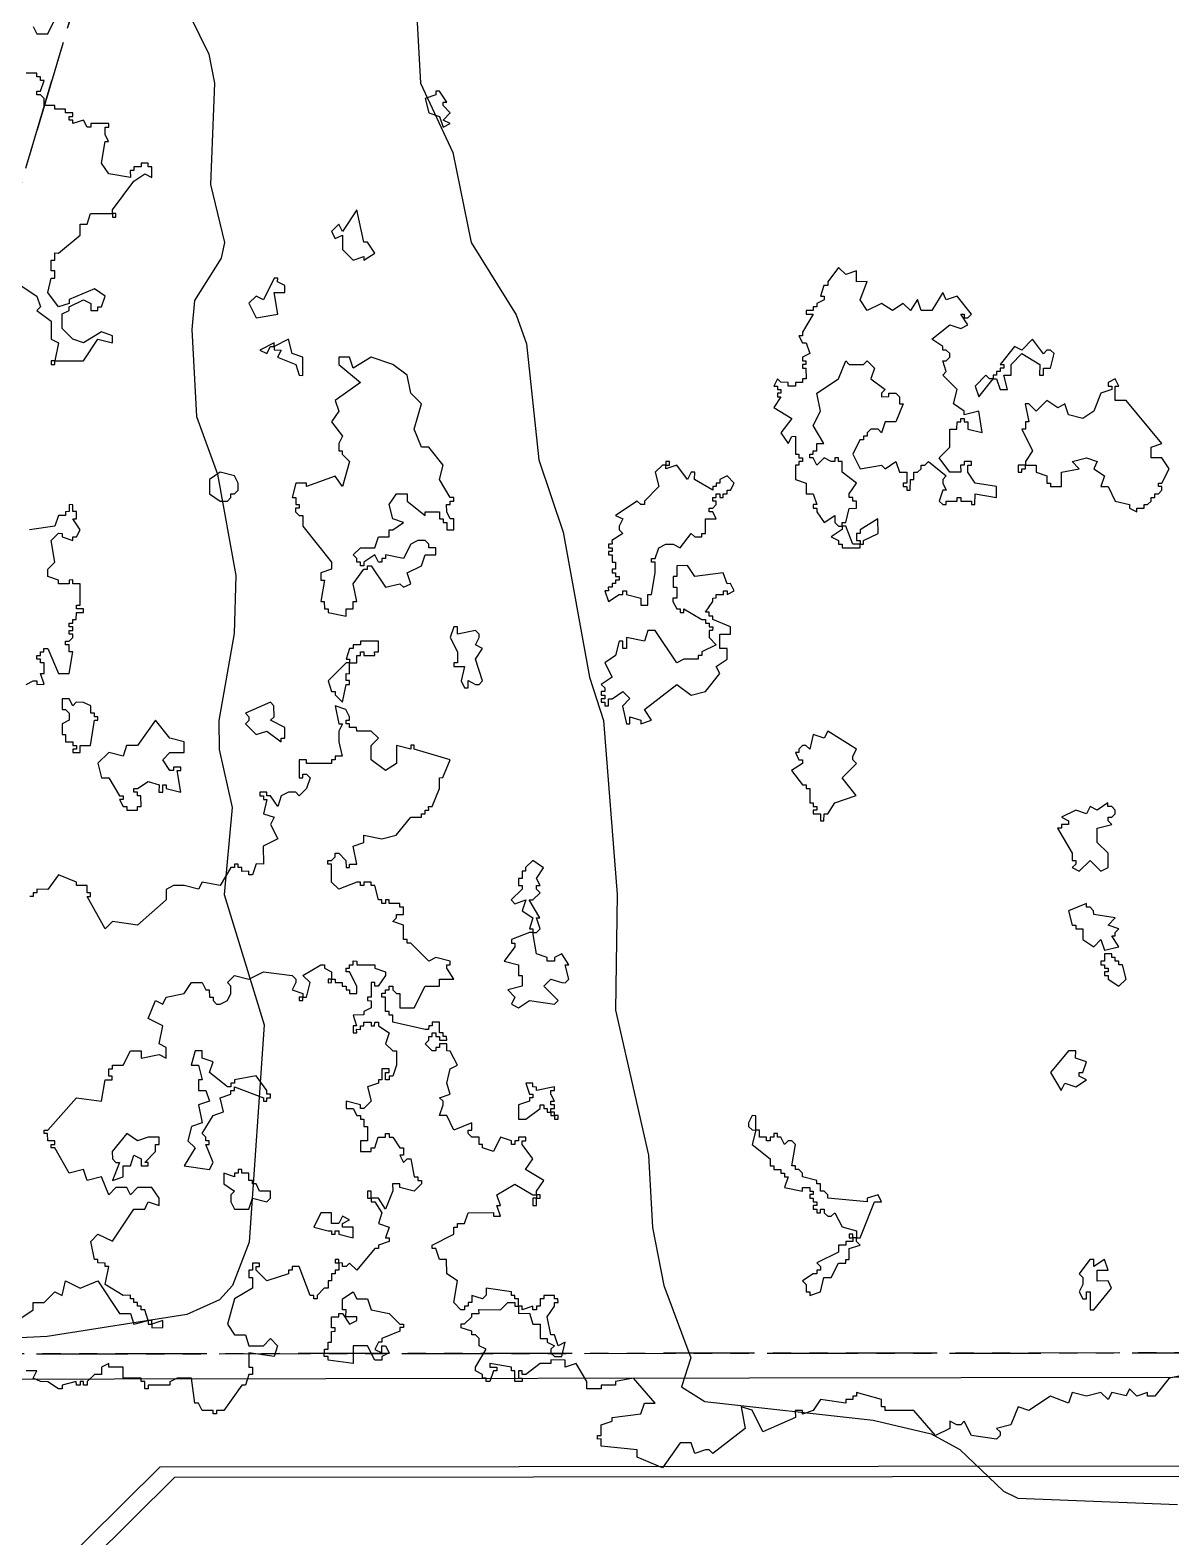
# Model space of a CAD drawing. Header units: metres. Extents: x -550 to 550, y -500 to 950.
# Drawn here: x -111.4 to -32, y -199.5 to -94.7 of the extents above; entities that cross this region are included whole.
import ezdxf

# ---------------------------------------------------------------- set-up
doc = ezdxf.new("R2010")
doc.units = ezdxf.units.M
doc.header["$LTSCALE"] = 2
doc.linetypes.add('PHANTOM', pattern=[6.35, 3.175, -0.635, 0.635, -0.635, 0.635, -0.635])
for name, color, linetype in [('SITE-BLDG-EXIST', 7, 'CONTINUOUS'), ('SITE-PARKING', 250, 'CONTINUOUS'), ('SITE-PROPERTY', 7, 'PHANTOM'), ('SITE-TREE-CANOPY', 94, 'CONTINUOUS'), ('TOPO-CONTOUR-MINOR', 9, 'CONTINUOUS')]:
    doc.layers.add(name, color=color, linetype=linetype)

msp = doc.modelspace()

# ---------------------------------------------------------------- linework, layer by layer
at = {"layer": 'SITE-BLDG-EXIST'}
msp.add_lwpolyline([(-122.86, -215.01), (-102.32, -194.66), (22.55, -194.55)], dxfattribs=at)
at = {"layer": 'SITE-PARKING'}
msp.add_lwpolyline([(23.54, -195.3), (-101.32, -195.41), (-121.87, -215.77), (-132.39, -205.52), (-133.27, -206.48), (-135.4, -204.58), (-139.46, -200.55), (-135, -188.59), (-17.18, -188.41)], dxfattribs=at)
at = {"layer": 'SITE-PROPERTY'}
for points in [[(-91.29, 364.29), (28.27, 364.14), (-149.92, -232.31), (-283.98, -308.65), (-550, -309.07), (-550, 364.89)], [(-91.29, 364.29), (28.27, 364.14), (-149.92, -232.31), (-283.98, -308.65), (-550, -309.07), (-550, 364.89)], [(-136.32, -186.83), (-81.11, -2.07), (108.93, -1.9), (108.59, -158.15), (40.62, -186.68)]]:
    msp.add_lwpolyline(points, close=True, dxfattribs=at)
msp.add_lwpolyline([(-164.47, -344.36), (-164.58, -240.66), (-149.92, -232.31), (-136.32, -186.83), (40.62, -186.68), (40.64, -206.65), (64.32, -206.64), (64.38, -275.65), (53.38, -275.67), (53.48, -367.62)], dxfattribs=at)
at = {"layer": 'SITE-TREE-CANOPY'}
for points in [[(-111.15, -94.49), (-110.9, -94.99), (-110.15, -94.99), (-109.4, -93.49)], [(-112.4, -112.24), (-110.9, -113.24), (-110.65, -113.99), (-110.9, -114.24), (-109.9, -114.98), (-109.91, -116.24), (-109.4, -116.49), (-109.65, -117.74), (-107.65, -117.73), (-106.65, -116.23), (-105.65, -116.49), (-105.65, -115.99), (-106.4, -115.73), (-107.65, -116.49), (-108.4, -116.24), (-109.15, -115.49), (-109.15, -114.48), (-108.65, -114.24), (-108.65, -113.98), (-107.65, -113.49), (-107.15, -113.74), (-107.15, -114.24), (-106.65, -114.24), (-106.65, -113.99), (-106.41, -113.99), (-106.15, -113.24), (-106.9, -112.74), (-108.65, -113.48), (-108.65, -113.74), (-109.4, -113.99), (-110.15, -112.99), (-109.9, -111.99), (-109.65, -111.99), (-109.65, -111.49), (-109.9, -111.49), (-109.91, -110.74), (-109.65, -110.74), (-109.65, -110.23), (-109.4, -110.24), (-107.9, -108.99), (-107.9, -108.23), (-107.4, -108.24), (-107.16, -107.49), (-105.65, -107.49), (-105.65, -107.24), (-104.15, -105.24), (-103.4, -104.74), (-102.9, -104.99), (-102.9, -104.24), (-103.15, -104.24), (-103.15, -103.99), (-103.65, -103.99), (-103.65, -104.24), (-104.15, -104.24), (-104.15, -104.49), (-104.41, -104.49), (-104.4, -104.99), (-105.9, -104.74), (-106.4, -103.99), (-106.15, -102.49), (-105.91, -102.49), (-106.15, -101.99), (-106.15, -101.49), (-105.9, -101.49), (-105.9, -101.24), (-107.15, -101.24), (-107.15, -101.49), (-107.4, -101.49), (-107.65, -100.99), (-108.4, -101.24), (-108.4, -100.99), (-108.65, -100.99), (-108.65, -100.74), (-108.4, -100.74), (-108.4, -100.49), (-108.9, -100.49), (-108.9, -100.24), (-109.65, -100.23), (-109.65, -99.99), (-110.4, -99.99), (-110.4, -99.49), (-110.66, -99.24), (-110.9, -99.24), (-110.9, -98.99), (-110.66, -98.99), (-110.4, -98.24), (-110.65, -98.24), (-110.65, -97.99), (-110.9, -97.99), (-110.9, -97.74), (-111.65, -97.74)], [(-111.65, -140.24), (-111.15, -139.99), (-110.9, -139.99), (-110.9, -140.24), (-110.4, -140.23), (-110.65, -139.49), (-110.4, -139.49), (-110.4, -138.74), (-110.65, -138.74), (-110.65, -138.49), (-110.9, -138.49), (-110.9, -138.24), (-110.65, -138.24), (-110.65, -137.99), (-110.41, -137.99), (-110.41, -137.74), (-110.15, -137.74), (-109.4, -139.49), (-108.65, -139.49), (-108.4, -137.99), (-108.65, -137.99), (-108.65, -137.49), (-108.9, -137.49), (-108.9, -137.24), (-108.66, -137.24), (-108.4, -136.99), (-108.4, -136.74), (-108.65, -136.74), (-108.65, -136.49), (-108.4, -136.49), (-108.4, -136.24), (-108.65, -136.24), (-108.65, -135.99), (-108.4, -135.99), (-108.4, -135.74), (-108.16, -135.74), (-108.15, -135.24), (-107.66, -135.24), (-107.66, -134.99), (-108.15, -134.99), (-108.15, -134.74), (-107.9, -134.74), (-107.9, -133.24), (-108.4, -133.24), (-108.4, -132.98), (-108.65, -133), (-108.65, -133.24), (-109.4, -133.24), (-109.4, -132.99), (-110.15, -132.74), (-110.15, -132.24), (-109.65, -131.74), (-109.9, -130.23), (-109.4, -129.73), (-109.15, -129.74), (-109.15, -129.99), (-108.4, -130.24), (-108.4, -129.99), (-108.15, -129.99), (-107.9, -129.49), (-108.41, -128.74), (-108.15, -128.74), (-108.15, -128.23), (-108.4, -128.23), (-108.4, -127.75), (-108.65, -127.74), (-108.65, -128.23), (-108.9, -128.25), (-108.9, -128.49), (-109.4, -128.49), (-109.65, -129.25), (-111.41, -129.49)], [(-30.9, -188.24), (-32.15, -188.49), (-33.15, -189.74), (-33.65, -189.74), (-33.65, -189.49), (-34.4, -189.74), (-34.9, -189.23), (-35.15, -189.73), (-36.15, -189.49), (-36.4, -189.99), (-36.9, -189.49), (-37.9, -189.74), (-38.9, -189.49), (-39.15, -190.24), (-40.4, -189.74), (-41.9, -190.74), (-42.66, -190.49), (-43.16, -191.74), (-44.15, -191.99), (-43.9, -192.24), (-43.9, -192.49), (-44.15, -192.74), (-45.9, -192.49), (-46.4, -191.49), (-46.65, -191.74), (-46.91, -191.74), (-47.4, -191.49), (-47.4, -191.99), (-48.4, -192.49), (-49.9, -190.74), (-51.9, -190.74), (-51.9, -190.49), (-52.15, -190.49), (-52.15, -189.99), (-53.9, -189.49), (-53.9, -189.74), (-54.15, -189.74), (-54.15, -189.99), (-54.65, -189.99), (-54.65, -190.24), (-56.41, -189.98), (-56.91, -190.74), (-57.65, -191), (-57.65, -190.74), (-58.16, -190.74), (-58.15, -191.24), (-60.4, -192.24), (-61.15, -190.73), (-61.91, -190.49), (-61.65, -191.99), (-63.9, -193.73), (-64.15, -193.49), (-64.4, -193.49), (-65.15, -193.74), (-65.4, -192.99), (-66.15, -192.99), (-67.4, -194.74), (-69.15, -193.99), (-69.15, -193.49), (-71.65, -193.23), (-71.65, -192.73), (-71.9, -192.75), (-71.9, -192.49), (-71.66, -192.49), (-71.65, -191.74), (-70.9, -191.49), (-70.9, -191.24), (-68.9, -190.99), (-68.65, -190.24), (-67.9, -190.24), (-69.4, -188.49), (-70.65, -188.74), (-70.65, -188.99), (-71.65, -188.99), (-71.65, -189.24), (-72.66, -189.24), (-72.65, -188.74), (-73.4, -187.49), (-74.15, -187.74), (-74.16, -187.24), (-75.15, -187.23), (-75.15, -187.49), (-75.9, -187.49), (-76.9, -188.24), (-77.15, -188.24), (-77.16, -187.99), (-77.4, -187.99), (-77.4, -188.49), (-77.15, -188.49), (-77.15, -188.74), (-77.66, -188.74), (-77.65, -187.99), (-77.9, -187.99), (-77.9, -187.74), (-79.4, -187.48), (-79.4, -187.74), (-78.9, -187.74), (-78.9, -187.99), (-79.15, -187.99), (-79.4, -188.74), (-79.65, -188.74), (-79.65, -188.49), (-79.9, -188.49), (-79.9, -188.24), (-80.4, -188), (-80.4, -187.74), (-79.65, -186.49), (-80.15, -186.24), (-80.15, -185.74), (-80.4, -185.49), (-80.65, -185.49), (-80.65, -185.24), (-81.4, -184.99), (-81.4, -184.73), (-81.15, -184.73), (-80.65, -184.23), (-80.65, -183.99), (-80.15, -183.99), (-80.16, -183.73), (-78.65, -183.74), (-78.15, -183.24), (-77.65, -183.24), (-77.66, -183.49), (-77.4, -183.49), (-77.4, -182.99), (-77.65, -182.99), (-77.65, -182.74), (-77.9, -182.74), (-77.9, -182.49), (-79.66, -182.25), (-79.66, -182.73), (-79.9, -182.99), (-80.65, -182.74), (-80.65, -183.24), (-80.9, -183.24), (-80.9, -183.49), (-81.15, -183.49), (-81.15, -183.74), (-81.41, -183.74), (-81.9, -183.24), (-81.65, -181.74), (-82.4, -181.24), (-82.41, -180.24), (-82.9, -180.24), (-83.15, -179.49), (-83.4, -179.49), (-83.4, -179.24), (-81.9, -178.49), (-81.9, -177.99), (-81.65, -177.99), (-81.65, -177.74), (-81.15, -177.74), (-80.91, -176.99), (-79.15, -176.98), (-79.15, -177.24), (-78.65, -177.24), (-78.9, -176.5), (-78.65, -176.48), (-78.9, -175.74), (-77.65, -175), (-76.4, -175.74), (-76.15, -175.74), (-76.16, -175.49), (-75.65, -174.74), (-76.91, -173.99), (-76.41, -173.24), (-77.16, -172.24), (-77.16, -171.99), (-76.9, -171.99), (-76.9, -171.74), (-77.4, -171.74), (-77.4, -171.99), (-77.65, -171.99), (-77.65, -172.24), (-77.9, -172.24), (-77.9, -171.99), (-78.65, -171.73), (-79.15, -172.73), (-79.9, -172.49), (-79.9, -172.24), (-80.15, -172.24), (-80.15, -171.74), (-80.65, -171.74), (-80.9, -171.49), (-80.9, -171.24), (-80.65, -171.24), (-80.65, -170.74), (-81.9, -171.24), (-82.4, -170.24), (-82.9, -170.24), (-82.65, -169.49), (-82.65, -169.24), (-82.9, -168.99), (-82.15, -168.74), (-82.4, -167.99), (-82.15, -166.99), (-81.65, -166.74), (-82.15, -165.75), (-82.4, -165.74), (-82.4, -165.24), (-82.91, -165.24), (-82.91, -165.49), (-83.15, -165.49), (-83.15, -165.74), (-83.4, -165.74), (-83.9, -165.24), (-83.65, -164.99), (-83.65, -164.74), (-83.4, -164.74), (-83.4, -164.49), (-83.15, -164.49), (-83.15, -164.74), (-82.9, -164.74), (-82.9, -164.99), (-82.4, -164.99), (-82.41, -164.74), (-82.65, -164.74), (-82.65, -164.49), (-82.9, -164.49), (-82.9, -163.74), (-83.4, -163.74), (-83.4, -163.99), (-83.65, -163.99), (-83.66, -164.24), (-83.9, -164.24), (-86.15, -163.74), (-86.15, -163.24), (-86.4, -163.24), (-86.4, -162.99), (-86.65, -162.99), (-86.65, -161.99), (-86.9, -161.99), (-86.9, -161.73), (-86.65, -161.73), (-86.65, -161.49), (-86.4, -161.49), (-86.4, -161.23), (-86.15, -161.23), (-86.15, -161.49), (-85.9, -161.74), (-85.65, -161.74), (-85.65, -162.74), (-84.65, -162.74), (-83.9, -161.24), (-82.9, -161.24), (-82.9, -160.74), (-81.9, -160.74), (-82.4, -159.99), (-82.4, -159.74), (-82.15, -159.74), (-82.15, -159.49), (-83.15, -159.24), (-83.65, -159.49), (-84.9, -158.24), (-85.15, -158.24), (-85.15, -157.99), (-85.4, -157.99), (-85.4, -156.99), (-86.15, -156.74), (-85.9, -156.49), (-85.9, -156.24), (-85.4, -156.24), (-85.4, -155.74), (-85.65, -155.74), (-85.65, -155.48), (-86.4, -155.49), (-86.4, -155.24), (-86.65, -155.24), (-86.65, -155.49), (-86.9, -155.49), (-86.9, -155.24), (-87.15, -155.24), (-87.4, -154.24), (-87.65, -154.24), (-87.65, -153.99), (-88.15, -153.99), (-88.15, -154.24), (-88.4, -154.24), (-88.4, -153.99), (-88.65, -153.99), (-89.9, -154.49), (-90.4, -153.99), (-90.4, -152.74), (-90.66, -152.74), (-90.66, -152.49), (-90.4, -152.49), (-90.15, -152.24), (-90.15, -151.99), (-89.9, -151.99), (-89.41, -152.49), (-89.4, -152.99), (-89.15, -152.99), (-89.15, -152.74), (-88.65, -152.74), (-88.91, -151.49), (-88.15, -151.24), (-88.15, -150.74), (-86.9, -150.99), (-85.91, -150.73), (-84.9, -149.49), (-84.16, -149.49), (-84.15, -149.24), (-83.9, -149.24), (-83.9, -148.99), (-83.65, -148.99), (-83.66, -148.74), (-83.4, -148.74), (-82.9, -147.49), (-82.9, -146.75), (-82.66, -146.73), (-82.16, -145.49), (-84.65, -144.74), (-84.65, -144.48), (-84.9, -144.48), (-84.9, -144.74), (-85.9, -144.49), (-85.9, -145.74), (-86.65, -146.24), (-87.65, -145.49), (-87.65, -144.49), (-87.15, -143.99), (-87.65, -143.49), (-88.65, -143.49), (-88.66, -143.24), (-89.15, -143.24), (-89.15, -142.99), (-89.4, -142.99), (-89.4, -142.74), (-89.15, -142.74), (-89.15, -142.49), (-89.41, -141.99), (-90.15, -141.74), (-89.91, -142.99), (-89.65, -142.99), (-89.9, -143.49), (-89.9, -144.24), (-89.66, -145.23), (-90.15, -145.24), (-90.15, -145.49), (-90.4, -145.49), (-90.4, -145.75), (-92.15, -145.74), (-92.15, -145.49), (-92.65, -145.49), (-92.65, -146.74), (-92.4, -146.74), (-92.4, -146.49), (-92.15, -146.49), (-91.9, -146.74), (-92.15, -147.49), (-92.65, -147.99), (-92.9, -147.74), (-93.4, -147.74), (-93.9, -147.99), (-94.15, -148.74), (-94.65, -147.99), (-94.91, -147.99), (-94.9, -147.74), (-95.4, -147.74), (-95.4, -147.99), (-95.15, -147.99), (-95.15, -148.24), (-94.91, -148.24), (-95.15, -149.24), (-94.4, -149.49), (-94.66, -149.99), (-94.15, -150.99), (-95.16, -151.49), (-95.15, -152.74), (-95.65, -152.73), (-95.9, -153.49), (-96.16, -153.49), (-96.16, -153.23), (-96.65, -153.25), (-96.65, -152.99), (-96.9, -152.99), (-96.9, -152.74), (-97.15, -152.74), (-97.15, -152.99), (-97.4, -152.99), (-98.15, -154.24), (-99.4, -153.99), (-99.65, -154.49), (-100.65, -154.24), (-101.4, -154.24), (-101.9, -154.5), (-101.9, -155.24), (-103.9, -157), (-105.65, -156.74), (-106.15, -157.24), (-107.4, -154.99), (-107.16, -154.99), (-107.16, -154.74), (-107.4, -154.74), (-107.4, -154.24), (-108.15, -154.24), (-108.15, -153.99), (-109.4, -153.5), (-110.15, -154.5), (-110.9, -154.49), (-110.91, -154.74), (-111.15, -154.74), (-111.15, -154.99), (-111.4, -154.99)], [(-112.65, -184.74), (-111.15, -183.74), (-111.15, -183.24), (-110.4, -183.24), (-109.65, -182.49), (-109.15, -182.74), (-108.9, -181.74), (-107.9, -182.24), (-106.65, -181.74), (-105.15, -183.99), (-104.4, -183.99), (-104.15, -184.74), (-103.15, -184.49), (-103.4, -183.74), (-103.65, -183.74), (-103.65, -183.49), (-103.9, -183.49), (-103.9, -183.24), (-104.15, -183.24), (-104.15, -182.99), (-104.4, -182.99), (-104.4, -182.73), (-104.9, -182.75), (-106.15, -181.99), (-105.9, -180.74), (-106.15, -180.74), (-106.15, -180.49), (-106.65, -180.48), (-106.66, -180.24), (-106.9, -180.24), (-107.15, -178.99), (-106.65, -178.49), (-105.65, -178.98), (-104.15, -176.74), (-103.4, -176.74), (-103.15, -176.24), (-102.4, -176.49), (-102.4, -175.99), (-102.91, -175.24), (-103.9, -175.24), (-104.4, -175.74), (-104.65, -175.24), (-105.41, -175.24), (-105.9, -175.74), (-106.4, -174.49), (-107.4, -174.74), (-107.65, -173.99), (-108.65, -174.24), (-109.65, -172.49), (-109.9, -172.49), (-109.9, -172.24), (-109.65, -172.24), (-109.65, -171.99), (-110.15, -171.99), (-110.16, -171.49), (-110.4, -171.49), (-110.4, -171.24), (-110.15, -171.24), (-108.15, -168.99), (-106.4, -169.24), (-106.15, -167.74), (-105.66, -167.74), (-105.66, -167.49), (-105.9, -167.49), (-105.9, -166.99), (-105.65, -166.99), (-105.65, -166.74), (-104.9, -166.74), (-104.4, -165.74), (-103.65, -165.74), (-103.65, -166.24), (-102.4, -165.99), (-101.9, -166.24), (-101.9, -165.49), (-102.4, -165.24), (-102.15, -163.99), (-103.15, -163.49), (-102.65, -162.24), (-102.15, -162.49), (-101.9, -161.99), (-100.65, -161.74), (-100.15, -160.99), (-99.4, -160.99), (-99.15, -161.48), (-98.91, -161.48), (-98.9, -161.99), (-98.65, -161.99), (-98.65, -162.24), (-98.4, -162.49), (-98.16, -162.49), (-97.65, -162.24), (-97.4, -161.74), (-97.4, -161.24), (-97.65, -160.99), (-97.16, -160.49), (-96.15, -160.74), (-95.15, -160.24), (-93.15, -160.49), (-92.9, -160.74), (-92.9, -160.99), (-93.15, -161.49), (-92.4, -161.74), (-92.4, -161.99), (-92.15, -161.99), (-91.9, -160.99), (-92.4, -160.49), (-91.15, -159.74), (-90.9, -159.74), (-90.9, -159.99), (-90.4, -160.24), (-90.4, -160.74), (-90.15, -160.74), (-90.15, -160.98), (-89.66, -160.99), (-89.66, -161.24), (-89.4, -161.24), (-89.4, -161.49), (-89.15, -161.49), (-89.15, -161.74), (-88.65, -161.74), (-88.65, -161.24), (-89.15, -160.24), (-89.4, -160.24), (-89.4, -159.98), (-89.16, -159.99), (-89.16, -159.74), (-88.9, -159.74), (-88.9, -159.48), (-88.65, -159.49), (-88.65, -159.74), (-87.4, -159.74), (-87.4, -159.99), (-86.66, -160.24), (-86.65, -160.49), (-87.16, -161.24), (-87.4, -161.24), (-87.4, -160.99), (-87.65, -160.99), (-87.66, -161.99), (-87.9, -161.99), (-87.9, -162.24), (-87.66, -162.25), (-87.65, -162.73), (-88.16, -162.99), (-88.16, -163.23), (-88.9, -163.24), (-88.66, -163.99), (-88.9, -163.99), (-88.9, -164.49), (-88.65, -164.49), (-88.66, -164.23), (-88.4, -164.24), (-88.4, -163.99), (-88.15, -163.99), (-88.15, -163.74), (-87.65, -163.74), (-87.65, -163.99), (-87.41, -163.99), (-87.4, -163.74), (-87.15, -163.74), (-87.15, -163.99), (-86.4, -164.49), (-86.66, -165.24), (-86.15, -165.74), (-85.9, -165.74), (-85.9, -166.74), (-86.15, -167.49), (-86.41, -167.49), (-86.4, -167.74), (-86.65, -167.74), (-86.65, -167.24), (-86.41, -167.24), (-86.4, -166.99), (-86.9, -166.98), (-86.9, -167.74), (-87.15, -167.74), (-87.15, -167.99), (-87.9, -168.24), (-87.65, -169.24), (-88.15, -169.74), (-88.4, -169.74), (-88.4, -169.49), (-89.4, -169.24), (-89.4, -169.74), (-88.9, -169.74), (-88.65, -170.24), (-88.4, -170.24), (-88.4, -170.49), (-88.15, -170.49), (-88.15, -170.99), (-87.9, -170.99), (-87.9, -171.99), (-88.4, -171.99), (-88.4, -172.74), (-87.66, -172.73), (-87.66, -172.49), (-87.4, -172.49), (-87.16, -171.73), (-86.65, -171.73), (-86.65, -171.49), (-86.4, -171.49), (-86.4, -171.74), (-86.15, -171.74), (-85.65, -172.49), (-85.4, -172.49), (-85.4, -172.99), (-85.65, -172.99), (-85.4, -173.49), (-85.15, -173.24), (-84.9, -173.24), (-84.65, -174.49), (-84.4, -174.49), (-84.4, -174.74), (-84.15, -174.74), (-84.15, -174.99), (-84.65, -175.49), (-85.65, -175.24), (-85.65, -174.98), (-86.16, -174.99), (-86.15, -175.48), (-86.65, -176.74), (-87.15, -175.99), (-87.65, -175.99), (-87.65, -176.24), (-87.4, -176.24), (-86.9, -176.99), (-87.15, -177.74), (-86.41, -177.99), (-86.65, -178.74), (-86.4, -178.74), (-86.4, -178.99), (-87.15, -179.24), (-87.15, -179.49), (-87.4, -179.49), (-88.65, -180.99), (-89.15, -180.49), (-89.4, -180.74), (-89.65, -180.74), (-89.65, -180.49), (-89.9, -180.48), (-89.9, -180.99), (-90.15, -180.99), (-90.15, -181.24), (-90.4, -181.24), (-90.4, -181.74), (-90.65, -181.74), (-90.65, -182.24), (-90.91, -182.24), (-91.41, -182.74), (-91.41, -182.99), (-91.65, -182.99), (-91.65, -182.74), (-91.9, -182.74), (-92.65, -180.74), (-93.15, -180.74), (-93.15, -180.99), (-93.4, -180.99), (-93.4, -181.24), (-94.9, -181.74), (-95.65, -180.99), (-95.65, -180.74), (-95.41, -180.74), (-95.41, -180.49), (-95.9, -180.49), (-95.9, -180.99), (-96.15, -180.99), (-96.15, -181.49), (-95.91, -181.49), (-95.9, -182.23), (-97.15, -182.99), (-97.65, -184.74), (-97.15, -185.49), (-96.4, -185.49), (-96.15, -186.24), (-95.15, -186.24), (-94.65, -185.74), (-94.16, -186.24), (-94.4, -186.99), (-96.15, -186.74), (-96.15, -187.74), (-95.9, -187.74), (-95.9, -188.24), (-96.15, -188.24), (-96.4, -188.99), (-96.65, -188.99), (-97.9, -190.74), (-98.4, -190.74), (-98.4, -190.99), (-98.65, -190.99), (-98.65, -190.74), (-99.4, -190.74), (-99.65, -190.24), (-99.91, -190.24), (-100.15, -188.49), (-101.15, -188.49), (-101.65, -188.75), (-101.65, -188.99), (-103.16, -188.99), (-103.15, -189.24), (-103.4, -189.24), (-103.4, -188.74), (-103.65, -188.74), (-103.65, -188.49), (-104.9, -188.49), (-104.9, -187.74), (-105.9, -187.74), (-105.9, -187.49), (-106.41, -187.74), (-106.4, -188.24), (-106.9, -188.24), (-107.4, -188.74), (-107.4, -188.99), (-107.65, -188.99), (-107.65, -188.74), (-107.9, -188.74), (-107.9, -188.99), (-108.15, -188.99), (-108.16, -188.74), (-109.15, -188.99), (-109.15, -189.24), (-109.4, -189.24), (-110.15, -188.75), (-110.65, -188.74), (-111.15, -188.49), (-110.9, -187.99), (-111.65, -187.99)]]:
    msp.add_lwpolyline(points, dxfattribs=at)
for points in [[(-82.15, -100.49), (-82.65, -99.99), (-82.65, -99.74), (-82.4, -99.74), (-82.9, -98.99), (-83.15, -98.99), (-83.15, -99.24), (-83.9, -99.49), (-83.65, -100.49), (-82.9, -100.74), (-82.65, -101.49), (-82.15, -101.24), (-82.65, -100.99)], [(-105.65, -107.74), (-105.4, -107.74), (-105.4, -107.49), (-105.65, -107.49)], [(-88.9, -110.74), (-88.16, -110.49), (-88.16, -110.74), (-87.4, -110.24), (-87.9, -109.49), (-88.15, -109.48), (-88.65, -107.24), (-89.65, -108.74), (-89.9, -108.24), (-90.4, -108.74), (-90.16, -109.24), (-89.65, -108.99), (-89.65, -109.99)], [(-95.65, -114.74), (-94.15, -114.49), (-94.4, -112.99), (-93.65, -112.99), (-93.65, -112.49), (-94.16, -112.24), (-94.15, -111.99), (-94.4, -111.99), (-95.15, -113.49), (-95.65, -113.23), (-96.15, -113.73)], [(-54.9, -128.98), (-54.65, -128.98), (-54.4, -128), (-53.9, -127.98), (-53.9, -127.5), (-54.15, -127.49), (-54.15, -127.24), (-54.4, -127.24), (-54.4, -126.99), (-53.9, -126.24), (-54.9, -125.49), (-54.9, -124.74), (-55.15, -124.73), (-55.15, -124.49), (-55.41, -124.49), (-55.4, -124.73), (-55.65, -124.75), (-56.15, -124.49), (-56.65, -124.99), (-56.9, -124.49), (-57.15, -124.49), (-57.15, -124.24), (-56.9, -124.24), (-56.9, -123.99), (-56.65, -123.99), (-56.65, -123.49), (-56.16, -123.49), (-56.91, -122.24), (-56.41, -121.24), (-56.65, -119.99), (-55.15, -119), (-54.65, -117.74), (-54.4, -117.99), (-53.4, -117.99), (-53.15, -117.74), (-52.65, -118.24), (-52.91, -118.99), (-51.9, -119.74), (-52.15, -119.99), (-52.16, -120.24), (-51.65, -120.23), (-51.65, -119.99), (-51.15, -119.99), (-50.91, -120.24), (-50.9, -120.74), (-50.65, -120.74), (-51.15, -121.99), (-51.9, -121.99), (-52.15, -122.74), (-52.4, -122.49), (-52.9, -122.49), (-53.15, -122.74), (-53.15, -122.99), (-53.4, -122.99), (-53.4, -123.24), (-53.66, -123.24), (-54.16, -124.24), (-53.65, -125.24), (-52.15, -124.99), (-51.9, -125.24), (-51.15, -124.74), (-50.91, -125.49), (-50.4, -125.49), (-50.4, -126.24), (-50.65, -126.24), (-50.65, -126.49), (-50.4, -126.49), (-50.4, -126.74), (-50.16, -126.74), (-50.15, -125.99), (-49.9, -125.99), (-49.9, -125.49), (-49.66, -125.49), (-49.4, -125.24), (-49.4, -124.99), (-49.15, -124.99), (-48.9, -124.74), (-47.65, -125.73), (-47.9, -125.99), (-47.9, -126.24), (-47.66, -126.74), (-47.9, -126.74), (-48.15, -127.49), (-47.9, -127.74), (-47.65, -127.74), (-47.65, -127.49), (-46.9, -127.49), (-46.9, -127.24), (-46.65, -127.24), (-46.65, -127.49), (-45.9, -127.49), (-45.9, -127.74), (-45.66, -127.74), (-45.65, -126.99), (-44.15, -127.24), (-44.15, -126.48), (-45.65, -126.24), (-46.15, -125.49), (-46.15, -124.99), (-45.9, -124.99), (-45.9, -124.74), (-46.4, -124.74), (-46.4, -124.99), (-46.66, -124.99), (-46.65, -125.49), (-47.4, -125.49), (-48.15, -124.49), (-47.41, -123.74), (-47.4, -122.49), (-46.91, -122.49), (-46.9, -121.99), (-46.65, -121.99), (-46.65, -121.74), (-46.41, -121.74), (-46.4, -121.99), (-46.15, -121.99), (-46.15, -122.49), (-45.15, -122.73), (-45.4, -121.24), (-46.41, -121.49), (-46.4, -121.24), (-47.16, -120.74), (-46.9, -119.74), (-47.9, -118.74), (-47.65, -118.49), (-47.9, -117.74), (-47.65, -117.74), (-47.4, -117.49), (-47.4, -117.24), (-47.65, -116.99), (-47.9, -116.99), (-47.9, -116.74), (-48.65, -116.24), (-47.4, -115.23), (-46.65, -115.49), (-46.15, -115.24), (-46.65, -114.49), (-46.4, -114.49), (-46.4, -114.74), (-46.15, -114.74), (-45.9, -114.49), (-46.9, -113.24), (-47.65, -113.49), (-47.9, -112.99), (-48.65, -114.24), (-49.4, -114.24), (-49.65, -113.48), (-50.15, -114.24), (-50.65, -113.74), (-51.4, -114.24), (-52.15, -113.74), (-53.15, -114.24), (-53.65, -113.49), (-53.15, -112.23), (-53.9, -112.24), (-53.9, -111.49), (-54.65, -111.74), (-55.15, -111.24), (-55.9, -112.24), (-55.9, -112.49), (-56.16, -112.49), (-56.4, -113.24), (-56.15, -113.24), (-56.15, -113.49), (-56.66, -113.74), (-56.66, -113.99), (-56.9, -113.99), (-56.9, -114.24), (-57.4, -114.24), (-57.4, -114.49), (-56.9, -114.49), (-57.66, -115.74), (-57.66, -115.99), (-57.9, -115.99), (-57.65, -116.49), (-57.4, -116.49), (-57.15, -117.23), (-57.65, -117.49), (-57.65, -117.73), (-57.41, -117.74), (-57.41, -117.99), (-57.65, -117.99), (-57.65, -118.24), (-57.41, -118.24), (-57.4, -118.99), (-57.65, -118.99), (-57.65, -119.24), (-58.15, -119.24), (-58.15, -119.49), (-58.65, -119.49), (-58.65, -119.24), (-59.16, -119.23), (-59.4, -118.99), (-59.65, -119.49), (-59.4, -119.49), (-59.4, -119.73), (-59.15, -119.73), (-59.15, -119.99), (-59.4, -119.99), (-59.4, -120.24), (-59.15, -120.24), (-59.65, -120.99), (-58.4, -121.74), (-59.15, -122.74), (-58.66, -123.48), (-58.4, -123), (-58.15, -122.98), (-58.15, -124.24), (-57.91, -124.24), (-57.91, -124.49), (-57.65, -124.49), (-57.65, -124.74), (-57.9, -124.74), (-57.9, -124.99), (-58.15, -124.99), (-58.15, -125.99), (-57.4, -126.24), (-57.4, -126.99), (-56.9, -126.99), (-56.65, -127.74), (-56.91, -127.74), (-56.9, -127.99), (-56.65, -127.99), (-56.65, -128.24), (-56.15, -128.99), (-55.4, -128.49), (-55.4, -128.99), (-55.15, -129.24), (-54.9, -129.24)], [(-94.4, -116.98), (-93.9, -116.99), (-94.16, -117.49), (-92.9, -117.99), (-92.65, -118.74), (-92.4, -118.75), (-92.4, -117.49), (-93.15, -117.24), (-93.4, -116.24), (-94.4, -116.74)], [(-44.15, -118.99), (-43.9, -119.74), (-43.4, -119.74), (-43.66, -118.74), (-43.15, -118.74), (-43.15, -117.99), (-42.4, -117.24), (-41.15, -117.99), (-41.16, -118.74), (-40.9, -118.74), (-40.9, -118.24), (-40.4, -118.24), (-40.15, -117.24), (-40.4, -116.99), (-40.65, -116.99), (-40.9, -117.25), (-41.65, -116.24), (-42.4, -116.99), (-42.9, -116.74), (-43.9, -117.99), (-43.65, -117.99), (-43.66, -118.24), (-43.9, -118.24), (-43.9, -118.49), (-44.15, -118.49), (-44.15, -118.74), (-44.4, -118.74), (-44.4, -118.99)], [(-94.4, -116.48), (-95.4, -116.99), (-94.9, -117.24), (-94.65, -116.74), (-94.4, -116.74)], [(-109.9, -117.74), (-109.9, -117.99), (-109.66, -117.99), (-109.65, -117.74)], [(-89.4, -135.49), (-89.4, -134.99), (-88.9, -134.99), (-88.9, -134.49), (-88.65, -134.49), (-88.9, -133.24), (-88.15, -132.24), (-87.9, -132.24), (-87.9, -131.99), (-87.65, -131.99), (-86.66, -133.49), (-85.65, -133.24), (-85.41, -133.49), (-84.9, -133.24), (-85.15, -132.49), (-84.15, -131.99), (-83.9, -131.24), (-83.15, -131.24), (-83.15, -130.74), (-83.65, -130.74), (-83.65, -130.49), (-83.9, -130.24), (-84.4, -130.24), (-84.9, -130.49), (-85.4, -131.49), (-86.65, -131.24), (-86.65, -131.49), (-86.91, -131.49), (-86.91, -131.75), (-87.15, -131.74), (-87.4, -131.24), (-88.16, -131.74), (-88.15, -131.99), (-88.4, -131.99), (-88.4, -131.74), (-88.65, -131.74), (-88.65, -131.49), (-88.9, -131.24), (-88.4, -130.74), (-87.4, -130.74), (-87.15, -129.99), (-86.4, -129.99), (-86.4, -129.49), (-86.15, -129.49), (-85.4, -128.99), (-86.15, -128.74), (-86.4, -127.74), (-85.9, -126.99), (-85.15, -126.99), (-85.15, -127.49), (-83.9, -128.49), (-83.9, -128.25), (-82.9, -128.24), (-82.91, -128.74), (-82.65, -128.74), (-82.65, -128.99), (-82.4, -128.99), (-82.4, -129.49), (-81.9, -129.49), (-81.9, -128.74), (-82.15, -128.74), (-82.4, -128.24), (-82.41, -127.74), (-82.15, -127.74), (-82.15, -127.49), (-81.9, -127.49), (-81.9, -127.24), (-82.15, -127.24), (-82.9, -125.99), (-82.65, -124.99), (-83.65, -123.74), (-84.15, -123.74), (-84.65, -122.49), (-84.15, -120.74), (-84.9, -119.99), (-85.15, -118.74), (-86.15, -117.99), (-87.65, -117.49), (-88.9, -118.24), (-89.15, -117.49), (-89.9, -117.49), (-89.9, -117.99), (-88.4, -119.24), (-90.15, -120.49), (-89.9, -121.24), (-90.4, -121.98), (-89.65, -122.99), (-89.9, -123.49), (-89.9, -123.99), (-89.66, -123.99), (-89.66, -124.24), (-89.15, -124.75), (-89.65, -126.49), (-90.15, -125.75), (-92.15, -126.49), (-92.15, -126.24), (-92.9, -126.24), (-93.15, -127.24), (-92.9, -127.24), (-92.9, -127.74), (-92.65, -127.74), (-92.65, -127.99), (-92.91, -127.99), (-92.91, -128.24), (-92.65, -128.49), (-92.4, -128.49), (-92.4, -129.23), (-90.4, -131.74), (-90.4, -132.24), (-91.16, -132.48), (-91.15, -132.99), (-90.9, -132.99), (-91.15, -134.49), (-90.91, -134.49), (-90.9, -134.99), (-90.65, -134.99), (-90.65, -135.24)], [(-44.65, -118.99), (-44.9, -118.74), (-45.65, -119.49), (-45.4, -120.24), (-44.4, -118.99)], [(-41.4, -124.99), (-41.4, -125.49), (-40.65, -125.74), (-40.65, -126.24), (-40.4, -126.24), (-40.4, -126.49), (-39.65, -126.49), (-39.65, -125.49), (-38.4, -125.24), (-38.9, -124.75), (-37.9, -124.49), (-37.15, -124.74), (-37.4, -125.24), (-36.65, -125.74), (-36.9, -126.49), (-36.4, -126.49), (-35.9, -127.49), (-34.9, -127.74), (-34.9, -127.99), (-34.41, -128.24), (-34.4, -127.99), (-33.9, -127.99), (-33.9, -127.74), (-33.65, -127.74), (-33.4, -127.49), (-33.4, -127.24), (-33.15, -127.24), (-33.15, -126.99), (-32.9, -126.99), (-32.65, -126.74), (-32.65, -126.49), (-32.9, -126.49), (-32.9, -126.24), (-32.65, -126.24), (-32.15, -125.24), (-32.65, -124.49), (-33.4, -124.49), (-33.4, -123.74), (-32.65, -123.49), (-35.15, -120.49), (-35.9, -120.49), (-35.9, -119.49), (-35.65, -119.49), (-35.9, -118.99), (-36.4, -119.24), (-36.4, -119.49), (-36.15, -119.49), (-36.15, -119.74), (-36.9, -119.99), (-37.4, -121.24), (-38.15, -121.74), (-39.15, -121.49), (-39.4, -120.74), (-39.9, -121), (-40.65, -120.49), (-41.4, -121.24), (-41.9, -120.74), (-42.16, -120.74), (-41.9, -121.99), (-42.15, -121.99), (-42.15, -122.49), (-42.4, -122.49), (-41.65, -123.99), (-42.15, -124.74), (-42.15, -124.99)], [(-98.15, -127.49), (-97.65, -127.49), (-97.41, -127.24), (-97.41, -126.99), (-97.15, -126.99), (-96.9, -126.74), (-96.9, -126.24), (-97.15, -125.74), (-98.15, -125.49), (-98.9, -125.99), (-98.9, -126.99)], [(-67.4, -124.99), (-67.9, -125.49), (-67.65, -126.49), (-68.65, -127.49), (-68.65, -127.74), (-68.9, -127.74), (-69.15, -127.49), (-70.65, -128.49), (-70.15, -128.74), (-70.41, -129.24), (-70.4, -129.49), (-70.15, -129.74), (-70.91, -130.24), (-70.9, -130.49), (-71.15, -130.49), (-71.15, -130.74), (-70.9, -130.74), (-70.9, -130.99), (-71.15, -130.99), (-71.15, -131.24), (-70.9, -131.24), (-70.9, -131.74), (-70.65, -131.74), (-70.66, -132.24), (-70.9, -132.24), (-70.9, -132.49), (-70.66, -132.49), (-70.65, -132.73), (-70.4, -132.73), (-70.4, -132.99), (-70.65, -132.99), (-70.65, -133.23), (-70.9, -133.23), (-70.9, -133.49), (-71.16, -133.49), (-71.15, -133.73), (-71.4, -133.73), (-71.15, -134.49), (-70.4, -133.99), (-70.15, -133.99), (-70.15, -133.74), (-69.9, -133.74), (-69.9, -133.99), (-68.9, -134.24), (-68.9, -134.74), (-68.4, -134.74), (-68.4, -133.99), (-68.15, -133.99), (-67.9, -132.49), (-67.9, -131.74), (-68.15, -131.74), (-68.15, -131.49), (-67.9, -131.49), (-67.65, -130.74), (-67.16, -130.49), (-66.65, -130.49), (-66.15, -130.74), (-65.4, -129.74), (-65.15, -129.99), (-64.65, -129.99), (-64.65, -129.74), (-64.4, -129.74), (-64.4, -128.74), (-63.65, -128.74), (-63.9, -128.24), (-64.15, -128.24), (-64.15, -127.99), (-63.9, -127.99), (-63.65, -127.74), (-63.65, -127.49), (-63.9, -127.49), (-63.9, -127.24), (-63.65, -127.24), (-63.65, -126.99), (-63.4, -126.99), (-63.4, -127.24), (-63.16, -127.24), (-63.16, -126.99), (-62.9, -126.99), (-62.9, -126.74), (-62.65, -126.74), (-62.4, -126.24), (-62.9, -125.74), (-63.4, -125.99), (-63.4, -126.24), (-63.65, -126.24), (-63.65, -126.49), (-63.9, -126.49), (-63.9, -126.74), (-65.16, -125.99), (-65.15, -125.49), (-65.4, -125.49), (-65.65, -125.99), (-66.4, -124.99), (-67.16, -125.24), (-67.16, -124.99)], [(-66.9, -124.99), (-66.9, -124.74), (-67.16, -124.74), (-67.16, -124.99)], [(-42.65, -124.99), (-42.65, -125.49), (-42.4, -125.49), (-42.4, -125.24), (-42.15, -125.24), (-42.15, -124.99)], [(-53.4, -130.49), (-53.4, -130.24), (-52.4, -129.74), (-52.41, -128.74), (-53.65, -129.49), (-53.65, -129.74), (-53.9, -129.74), (-53.9, -130.24), (-53.65, -130.24), (-53.65, -130.49)], [(-54.9, -129.48), (-55.65, -129.98), (-55.15, -130.24), (-55.15, -130.49), (-54.9, -130.49), (-54.9, -130.74), (-53.65, -130.74), (-53.65, -130.49), (-54.15, -130.49), (-54.65, -129.24), (-54.9, -129.24)], [(-66.4, -140.24), (-65.4, -141), (-64.4, -140.74), (-63.4, -139.48), (-63.66, -139), (-62.9, -138.48), (-62.9, -137.74), (-63.4, -137.74), (-63.4, -136.74), (-62.66, -136.74), (-62.65, -136.24), (-63.9, -135.74), (-63.9, -135.49), (-64.15, -135.49), (-64.15, -135.23), (-64.4, -135.23), (-63.9, -134.49), (-63.9, -134.25), (-63.65, -134.23), (-63.65, -133.99), (-63.15, -133.99), (-63.15, -133.73), (-62.9, -133.73), (-62.9, -133.99), (-62.41, -133.74), (-62.65, -133.23), (-62.9, -133.25), (-63.16, -132.49), (-65.15, -132.74), (-65.65, -131.98), (-66.4, -131.99), (-66.4, -132.74), (-66.65, -132.74), (-66.65, -133.49), (-66.4, -133.49), (-66.4, -134.24), (-66.66, -134.24), (-66.66, -134.49), (-66.4, -134.99), (-66.15, -134.99), (-66.15, -135.24), (-65.9, -135.24), (-65.9, -134.99), (-64.66, -135.73), (-64.4, -135.73), (-64.4, -135.99), (-64.15, -135.99), (-64.15, -136.24), (-63.9, -136.24), (-63.91, -136.49), (-64.15, -136.49), (-64.15, -136.99), (-63.65, -137.49), (-64.65, -137.99), (-64.65, -138.24), (-64.9, -138.24), (-64.9, -138.49), (-65.9, -138.49), (-66.4, -138.74), (-67.9, -136.49), (-68.4, -136.49), (-68.65, -137.24), (-69.9, -136.98), (-69.9, -137.74), (-70.15, -137.74), (-70.15, -137.24), (-70.4, -137.24), (-70.65, -138.24), (-71.4, -138.74), (-70.9, -139.74), (-71.65, -140.24), (-71.4, -140.49), (-71.4, -140.74), (-71.65, -140.74), (-71.65, -140.99), (-71.4, -140.99), (-71.4, -141.24), (-71.65, -141.24), (-71.65, -141.49), (-71.41, -141.49), (-71.41, -141.74), (-71.15, -141.74), (-71.15, -141.24), (-70.9, -141.24), (-70.15, -140.74), (-69.65, -141.23), (-70.16, -141.75), (-69.9, -142.99), (-69.65, -142.99), (-69.65, -142.49), (-68.9, -142.74), (-68.9, -142.99), (-68.16, -142.74), (-68.65, -141.99)], [(-81.15, -140.48), (-80.91, -140.49), (-80.9, -139.98), (-80.4, -140.24), (-80.15, -140.24), (-79.9, -139.99), (-80.4, -138.49), (-79.9, -137.74), (-80.4, -137.49), (-80.15, -136.99), (-80.15, -136.74), (-80.4, -136.49), (-81.65, -136.74), (-81.65, -136.23), (-81.9, -136.23), (-82.15, -136.99), (-81.65, -137.99), (-81.65, -138.74), (-81.9, -138.74), (-81.9, -138.99), (-81.15, -138.99), (-81.4, -139.99)], [(-88.9, -138.74), (-88.65, -138.74), (-88.65, -138.24), (-88.4, -138.24), (-88.4, -137.99), (-88.15, -137.99), (-88.15, -138.24), (-87.4, -138.24), (-87.41, -137.98), (-87.15, -137.99), (-87.15, -137.24), (-88.4, -137.24), (-88.4, -137.49), (-88.9, -137.49), (-88.9, -137.74), (-89.15, -137.74), (-89.4, -138.49), (-89.15, -138.49), (-89.16, -138.74)], [(-89.4, -138.74), (-90.65, -139.99), (-90.4, -140.74), (-90.16, -140.74), (-90.16, -140.98), (-89.65, -141.49), (-89.4, -140.24), (-89.15, -140.24), (-89.15, -139.98), (-89.4, -139.98), (-89.4, -139.49), (-89.15, -139.5), (-89.16, -138.74)], [(-108.15, -144.99), (-107.9, -144.99), (-107.9, -144.49), (-107.16, -144.49), (-106.9, -142.74), (-106.65, -142.74), (-106.65, -142.49), (-106.9, -142.49), (-106.9, -142.24), (-107.15, -142.24), (-107.15, -141.74), (-107.65, -141.5), (-108.16, -141.49), (-108.4, -141.74), (-108.65, -141.24), (-109.15, -141.24), (-109.15, -141.99), (-108.9, -141.99), (-108.66, -142.24), (-108.65, -142.74), (-109.15, -142.99), (-109.15, -143.74), (-108.9, -143.74), (-108.9, -144.24), (-108.41, -144.24), (-108.41, -144.49), (-108.15, -144.49), (-108.15, -144.74), (-108.4, -144.74), (-108.4, -144.99)], [(-94.4, -142.49), (-94.41, -141.74), (-94.65, -141.49), (-96.4, -142.24), (-96.15, -142.49), (-96.16, -142.75), (-96.4, -142.99), (-95.65, -143.74), (-94.9, -143.49), (-93.9, -144.24), (-93.9, -143.99), (-93.65, -143.99), (-93.65, -143.24), (-94.65, -142.74)], [(-102.65, -142.74), (-103.9, -144.49), (-104.66, -144.49), (-104.9, -145.24), (-105.9, -144.99), (-106.65, -145.73), (-106.4, -146.74), (-105.9, -146.74), (-105.15, -147.99), (-104.91, -147.99), (-104.9, -148.24), (-105.15, -148.24), (-104.9, -148.74), (-104.65, -148.74), (-104.65, -148.99), (-103.9, -148.99), (-103.9, -148.74), (-103.65, -148.74), (-103.66, -147.99), (-103.9, -147.99), (-103.9, -147.74), (-104.15, -147.74), (-104.15, -147.48), (-103.9, -147.48), (-103.16, -146.99), (-102.4, -147.24), (-102.41, -147.74), (-102.15, -147.74), (-102.15, -147.24), (-101.9, -147.24), (-101.9, -147.49), (-100.9, -147.74), (-101.15, -146.24), (-100.9, -146.24), (-100.9, -145.99), (-101.41, -145.99), (-101.4, -146.24), (-101.65, -146.24), (-102.15, -145.48), (-101.65, -144.98), (-100.65, -144.99), (-100.65, -144.24), (-101.65, -143.99)], [(-54.15, -145.24), (-53.9, -144.74), (-55.9, -143.49), (-56.15, -143.99), (-56.9, -143.74), (-57.15, -144.74), (-57.41, -144.49), (-57.65, -144.49), (-57.9, -144.74), (-57.9, -144.99), (-58.15, -144.99), (-57.91, -145.49), (-57.65, -145.49), (-57.65, -145.74), (-58.41, -146.24), (-57.65, -147.23), (-57.4, -147.24), (-57.4, -147.49), (-57.15, -147.49), (-57.15, -148.49), (-56.91, -148.49), (-56.91, -148.74), (-56.65, -148.74), (-56.65, -148.99), (-56.9, -148.99), (-56.9, -149.24), (-56.4, -149.24), (-56.4, -149.74), (-56.16, -149.74), (-56.15, -149.24), (-55.9, -149.24), (-55.4, -148.49), (-53.91, -147.98), (-54.9, -146.74), (-53.9, -145.74), (-54.16, -145.49)], [(-38.4, -153.24), (-37.65, -152.49), (-36.9, -153.24), (-36.4, -152.99), (-36.4, -151.99), (-37.15, -151.24), (-37.15, -150.24), (-36.15, -149.99), (-36.4, -149.74), (-36.4, -149.49), (-36.15, -149.49), (-35.9, -149.24), (-35.9, -148.99), (-36.15, -148.74), (-36.41, -148.74), (-36.41, -148.49), (-37.15, -148.99), (-37.65, -148.74), (-37.9, -149.24), (-38.65, -149), (-39.65, -149.49), (-39.15, -149.74), (-39.15, -149.98), (-39.65, -150), (-39.65, -150.24), (-39.91, -150.24), (-38.9, -151.99), (-38.9, -152.49), (-38.65, -152.49), (-38.65, -152.74), (-38.9, -152.99)], [(-76.15, -157.49), (-75.9, -157.24), (-76.15, -156.49), (-75.91, -156.49), (-76.66, -155.24), (-76.4, -155.24), (-75.9, -154.74), (-76.15, -154.49), (-76.16, -154.24), (-75.9, -154.24), (-76.15, -153.74), (-75.66, -153), (-76.4, -152.49), (-76.91, -152.99), (-76.91, -153.24), (-77.15, -153.24), (-77.15, -153.74), (-77.4, -153.74), (-77.41, -154.24), (-77.15, -154.24), (-77.15, -154.49), (-77.91, -155.24), (-77.65, -155.5), (-76.9, -155.24), (-77.16, -155.99), (-76.4, -156.49), (-76.65, -157.24), (-76.41, -157.24), (-76.41, -157.49)], [(-37.4, -158.49), (-36.9, -157.99), (-36.65, -158.74), (-35.65, -158.49), (-36.15, -157.74), (-35.9, -157.74), (-35.9, -157.49), (-35.65, -157.24), (-36.4, -156.98), (-35.9, -156.49), (-37.4, -156.24), (-37.41, -155.99), (-37.65, -155.74), (-37.9, -155.74), (-37.9, -155.49), (-39.15, -155.99), (-38.9, -156.99), (-38.65, -156.99), (-38.65, -157.24), (-38.15, -157.24), (-38.15, -157.99)], [(-76.65, -157.49), (-77.9, -157.99), (-77.9, -158.24), (-77.65, -158.24), (-77.65, -158.49), (-78.4, -159.49), (-77.4, -159.74), (-77.4, -160.49), (-77.15, -160.49), (-77.16, -161.24), (-78.15, -161.49), (-77.65, -161.99), (-77.9, -162.49), (-77.4, -162.74), (-76.65, -162.24), (-74.9, -162.48), (-74.65, -162.24), (-75.65, -161.24), (-75.15, -160.74), (-74.4, -160.99), (-74.15, -161), (-73.9, -160.74), (-74.15, -159.74), (-73.9, -159.74), (-74.4, -158.99), (-74.91, -159.24), (-74.91, -159.49), (-75.4, -159.49), (-75.4, -159.24), (-76.15, -158.99), (-76.41, -157.49)], [(-35.65, -159.49), (-35.9, -159.49), (-35.9, -159.24), (-36.15, -159.24), (-36.15, -158.99), (-36.65, -158.99), (-36.65, -159.49), (-36.9, -159.49), (-36.9, -159.74), (-36.65, -159.74), (-36.65, -159.99), (-36.4, -159.99), (-36.4, -160.24), (-36.65, -160.24), (-36.65, -160.49), (-36.4, -160.49), (-36.4, -160.74), (-35.65, -161.24), (-35.15, -160.74), (-35.4, -159.74), (-35.65, -159.74)], [(-90.65, -160.74), (-90.65, -161), (-90.4, -160.98), (-90.4, -160.74)], [(-92.66, -161.99), (-92.65, -162.24), (-92.4, -162.24), (-92.4, -161.99)], [(-100.4, -171.99), (-99.9, -172.48), (-100.65, -173.74), (-98.9, -173.99), (-98.65, -173.49), (-99.15, -172.24), (-98.91, -172.24), (-98.91, -171.99), (-99.15, -171.99), (-99.15, -171.74), (-99.4, -171.48), (-98.65, -170.24), (-97.91, -169.98), (-98.15, -168.99), (-97.4, -168.74), (-97.4, -168.49), (-97.15, -168.5), (-97.15, -168.24), (-95.15, -168.99), (-95.15, -169.24), (-94.91, -169.24), (-94.91, -168.99), (-94.65, -168.99), (-94.65, -168.74), (-94.9, -168.74), (-94.9, -168.49), (-95.65, -167.48), (-97.15, -167.74), (-97.15, -167.99), (-97.4, -167.99), (-97.4, -168.24), (-97.65, -168.24), (-98.9, -167.24), (-98.65, -166.49), (-99.4, -166.25), (-99.4, -165.74), (-99.9, -165.74), (-100.16, -166.74), (-99.65, -166.73), (-99.41, -167.74), (-99.65, -167.74), (-99.65, -168.49), (-99.15, -168.49), (-98.9, -169.24), (-99.65, -169.49), (-99.4, -170.74), (-100.15, -170.99)], [(-40.41, -167.24), (-39.66, -168.49), (-39.4, -167.99), (-38.65, -168.24), (-37.91, -167.74), (-38.4, -167.49), (-38.4, -167.24), (-38.15, -167.24), (-37.9, -166.49), (-38.66, -166.24), (-38.65, -165.74), (-39.15, -165.74)], [(-75.15, -169.74), (-74.91, -169.74), (-74.9, -169.49), (-75.15, -169.49), (-75.15, -169.24), (-74.9, -169.24), (-75.15, -168.74), (-75.15, -168.49), (-74.9, -168.49), (-74.9, -168.24), (-76.15, -168.49), (-76.15, -168.25), (-76.4, -168.24), (-76.41, -167.99), (-76.9, -167.99), (-76.65, -168.74), (-76.4, -168.75), (-76.4, -168.99), (-76.65, -168.99), (-76.65, -169.23), (-77.4, -169.49), (-77.4, -170.49), (-76.9, -170.49), (-75.9, -169.74), (-75.9, -169.49), (-75.65, -169.49), (-75.65, -169.74), (-75.4, -169.74), (-75.4, -169.99), (-75.15, -169.99)], [(-75.15, -170.24), (-74.91, -170.24), (-74.91, -169.99), (-75.15, -169.99)], [(-74.9, -170.49), (-74.65, -170.49), (-74.65, -170.24), (-74.91, -170.24)], [(-60.9, -170.25), (-61.15, -170.24), (-61.4, -170.75), (-61.4, -170.99), (-61.15, -171.23), (-60.9, -171.24)], [(-104.9, -174.49), (-104.91, -173.74), (-104.4, -173.74), (-104.15, -172.99), (-103.65, -173.24), (-103.65, -173.74), (-103.15, -173.74), (-103.15, -173.49), (-103.4, -173.49), (-102.65, -172.74), (-102.66, -172.24), (-102.4, -172.24), (-102.4, -171.74), (-103.15, -171.74), (-103.91, -171.99), (-104.65, -171.49), (-105.66, -172.74), (-105.65, -173.24), (-105.4, -173.49), (-105.15, -173.49), (-105.65, -174.74)], [(-61.15, -172.24), (-59.9, -173.24), (-59.9, -173.74), (-59.65, -173.74), (-59.65, -173.98), (-59.15, -173.99), (-59.15, -174.24), (-58.91, -174.24), (-58.9, -174.49), (-58.65, -174.49), (-58.9, -175.24), (-57.65, -175.49), (-57.65, -175.24), (-57.15, -175.24), (-57.15, -175.49), (-56.9, -175.49), (-56.9, -175.73), (-57.15, -175.73), (-57.15, -175.99), (-56.9, -175.99), (-56.9, -176.24), (-56.65, -176.24), (-56.65, -176.49), (-56.9, -176.49), (-56.9, -176.74), (-56.65, -176.74), (-56.66, -176.99), (-56.4, -176.99), (-56.4, -176.74), (-56.15, -176.74), (-56.15, -176.99), (-55.9, -177.24), (-55.65, -177.24), (-55.4, -176.99), (-54.9, -177.98), (-53.9, -178.24), (-53.9, -178.74), (-53.65, -178.74), (-52.65, -176.24), (-52.15, -176.24), (-52.4, -175.74), (-53.15, -175.98), (-53.15, -176.24), (-55.9, -175.99), (-55.9, -175.74), (-56.15, -175.49), (-56.4, -175.49), (-56.4, -174.99), (-56.65, -174.99), (-56.65, -174.74), (-57.65, -174.49), (-57.66, -174.24), (-57.9, -173.99), (-58.15, -173.99), (-58.15, -173.74), (-58.4, -173.74), (-58.15, -172.24), (-58.4, -172), (-58.65, -171.99), (-58.9, -172.24), (-59.16, -171.74), (-59.4, -171.74), (-59.4, -171.49), (-59.65, -171.49), (-59.65, -171.74), (-59.9, -171.74), (-59.9, -171.99), (-60.15, -171.99), (-60.15, -171.74), (-60.65, -171.74), (-60.65, -171.24), (-60.9, -171.24)], [(-95.65, -174.99), (-95.9, -174.99), (-95.9, -174.74), (-96.15, -174.74), (-96.16, -174.24), (-96.65, -174.24), (-96.65, -173.99), (-96.9, -173.99), (-96.9, -174.24), (-97.15, -174.23), (-97.15, -174.49), (-97.9, -174.25), (-97.9, -174.99), (-97.15, -175.49), (-97.4, -175.74), (-97.4, -176.24), (-97.15, -176.74), (-96.15, -176.74), (-95.9, -175.99), (-94.9, -176.24), (-94.65, -175.98), (-94.65, -175.5), (-95.41, -175.49)], [(-87.65, -175.49), (-87.9, -175.49), (-87.91, -175.99), (-87.65, -175.99)], [(-76.4, -175.99), (-76.4, -176.49), (-76.15, -176.49), (-76.15, -175.99)], [(-76.15, -175.99), (-75.9, -175.99), (-75.9, -175.74), (-76.15, -175.74)], [(-90.65, -178.24), (-90.4, -178.24), (-90.4, -178.49), (-90.15, -178.49), (-90.15, -178.24), (-89.9, -178.24), (-89.9, -178.49), (-88.9, -178.74), (-88.91, -177.99), (-89.65, -177.99), (-89.65, -177.74), (-89.15, -177.49), (-89.65, -177.24), (-89.9, -177.74), (-90.4, -177.74), (-90.4, -176.99), (-91.15, -176.99), (-91.65, -177.99)], [(-54.15, -178.74), (-54.15, -178.99), (-54.65, -178.99), (-54.65, -179.24), (-55.16, -179.24), (-55.15, -179.74), (-56.65, -180.48), (-56.4, -180.74), (-56.4, -180.99), (-56.65, -180.99), (-56.65, -181.24), (-56.9, -181.24), (-57.65, -181.74), (-57.4, -181.99), (-57.4, -182.49), (-57.15, -182.49), (-57.15, -182.74), (-56.4, -182.49), (-56.16, -181.49), (-55.65, -181.49), (-55.15, -180.49), (-54.65, -180.49), (-54.65, -180.24), (-54.41, -180.24), (-54.4, -179.49), (-53.65, -179.24), (-53.9, -178.99), (-53.9, -178.74)], [(-54.15, -178.49), (-54.4, -178.49), (-54.4, -178.74), (-54.15, -178.74)], [(-89.9, -180.24), (-90.15, -180.24), (-90.15, -180.48), (-89.9, -180.48)], [(-37.4, -180.74), (-37.4, -180.24), (-37.66, -180.24), (-38.4, -181.24), (-38.16, -181.49), (-38.15, -181.99), (-38.4, -182.49), (-38.15, -182.99), (-37.9, -182.99), (-37.9, -182.49), (-37.65, -182.49), (-37.65, -183.74), (-37.4, -183.74), (-36.16, -182.24), (-36.4, -181.74), (-37.15, -181.75), (-37.15, -180.99), (-36.4, -180.99), (-36.65, -180.24)], [(-88.65, -182.99), (-87.9, -182.99), (-87.65, -183.74), (-86.4, -183.99), (-85.65, -184.74), (-85.4, -184.74), (-85.4, -184.98), (-85.65, -184.98), (-85.65, -185.24), (-86.9, -185.74), (-86.9, -186), (-87.15, -185.99), (-87.4, -186.5), (-86.9, -186.74), (-86.9, -186.24), (-86.66, -186.24), (-86.4, -186.74), (-86.9, -186.99), (-86.9, -187.24), (-87.4, -187.24), (-87.91, -186.24), (-88.9, -186.24), (-88.9, -187.49), (-90.65, -187.24), (-90.65, -186.99), (-90.91, -186.99), (-90.9, -186.49), (-90.65, -186.49), (-90.65, -185.99), (-90.41, -185.99), (-90.4, -185.25), (-90.15, -185.23), (-90.15, -184.99), (-90.4, -184.99), (-90.4, -184.24), (-89.9, -184.24), (-89.9, -183.99), (-89.65, -183.99), (-89.15, -184.74), (-88.65, -184.49), (-88.65, -184.24), (-89.41, -184.23), (-89.4, -183.74), (-89.65, -183.74), (-89.65, -182.99), (-88.9, -182.49)], [(-77.4, -183.74), (-77.4, -183.99), (-76.65, -183.98), (-76.4, -184.74), (-75.9, -184.74), (-75.9, -185.74), (-75.4, -185.74), (-75.4, -185.99), (-74.9, -186.24), (-75.15, -186.49), (-75.15, -186.75), (-74.9, -186.99), (-74.4, -186.99), (-74.15, -185.99), (-74.65, -186.25), (-74.9, -185.49), (-75.15, -185.49), (-75.4, -184.24), (-74.9, -183.49), (-74.9, -183.24), (-74.65, -183.24), (-74.66, -182.99), (-74.9, -182.99), (-74.9, -182.74), (-75.65, -182.74), (-75.65, -182.98), (-75.9, -182.98), (-75.9, -183.48), (-76.15, -183.48), (-76.15, -183.74), (-76.41, -183.74), (-76.41, -183.5), (-77.15, -183.74), (-77.15, -183.49), (-77.4, -183.49)], [(-102.9, -184.49), (-103.15, -184.49), (-103.15, -184.74), (-102.9, -184.74)], [(-102.9, -184.99), (-102.15, -184.98), (-102.15, -184.48), (-102.9, -184.74)]]:
    msp.add_lwpolyline(points, close=True, dxfattribs=at)
at = {"layer": 'TOPO-CONTOUR-MINOR'}
for points in [[(-100.91, -92.38), (-98.93, -96.41), (-98.54, -98.42), (-98.83, -105.48), (-97.85, -109.51), (-98.08, -110.59), (-99.93, -113.54), (-100.13, -115.55), (-99.8, -121.6), (-98.34, -125.63), (-97.06, -132.68), (-97.17, -136.71), (-98.25, -142.76), (-98.22, -144.77), (-97.31, -148.8), (-97.87, -154.85), (-95.1, -163.92), (-96.14, -179.03), (-97.3, -182.05), (-98.21, -183.06), (-100.46, -184.07), (-110.18, -185.59), (-117.23, -185.96)], [(-84.49, -93.38), (-84.22, -98.42), (-81.96, -103.25), (-80.7, -109.51), (-77.56, -114.54), (-76.84, -116.56), (-75.98, -124.62), (-74.29, -129.66), (-72.46, -139.74), (-71.5, -142.76), (-70.55, -154.85), (-70.65, -162.91), (-68.37, -172.99), (-68.08, -178.02), (-67.3, -182.05), (-65.41, -187.09), (-66.06, -189.11), (-64.44, -190.12), (-52.74, -191.43), (-48.71, -192.38), (-46.7, -193.45), (-43.67, -196.36), (-42.67, -196.84), (-31.58, -197.28)]]:
    msp.add_lwpolyline(points, dxfattribs=at)

doc.saveas('drawing.dxf')
